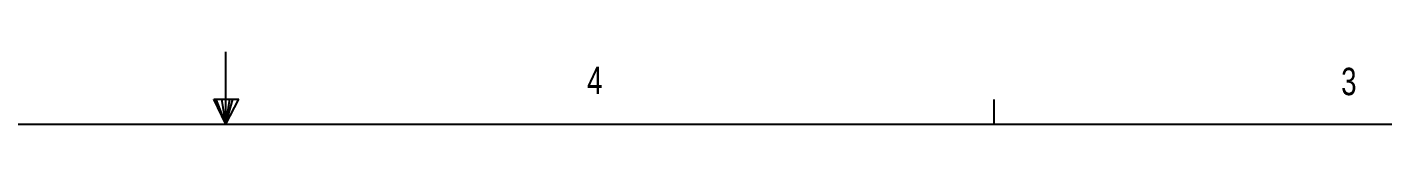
# Paper-space layout 'Layout1' of a CAD drawing. Extents: x 0.3 to 21.8, y 0.2 to 16.9.
# Drawn here: x 10.343 to 14.977, y 16.661 to 16.908 of the extents above; entities that cross this region are included whole.
import ezdxf

# ---------------------------------------------------------------- set-up
doc = ezdxf.new("R2010")
doc.units = 0
doc.header["$MEASUREMENT"] = 0
doc.linetypes.add('SLD-SOLID', pattern=[0])
doc.layers.get('0').update_dxf_attribs({"linetype": 'CONTINUOUS'})
doc.styles.add('SLDTEXTSTYLE1', font='TXT', dxfattribs={"width": 0.75})

psp = doc.layouts.get("Layout1")

# ---------------------------------------------------------------- linework, layer by layer
at = {"color": 7, "linetype": 'SLD-SOLID'}
for p, q in [((11.0229, 16.6606), (11.0229, 16.9083)), ((10.9809, 16.7462), (11.067, 16.7462)), ((11.0229, 16.6606), (10.9809, 16.7462)), ((11.0229, 16.6606), (10.9891, 16.7462)), ((11.0229, 16.6606), (11.0086, 16.7462)), ((11.0229, 16.6606), (11.0358, 16.7462)), ((11.0229, 16.6606), (11.046, 16.7462)), ((11.0229, 16.6606), (11.067, 16.7462)), ((13.6479, 16.6606), (13.6479, 16.7454)), ((0.5229, 16.6606), (21.5229, 16.6606))]:
    psp.add_line(p, q, dxfattribs=at)

# ---------------------------------------------------------------- texts
at = {"color": 7, "linetype": 'CONTINUOUS', "char_height": 0.0937, "attachment_point": 1, "style": 'SLDTEXTSTYLE1'}
for s, insert in [('4', (12.2572, 16.8572)), ('3', (14.8341, 16.8536))]:
    psp.add_mtext(s, dxfattribs=dict(at, insert=insert))

doc.saveas('drawing.dxf')
